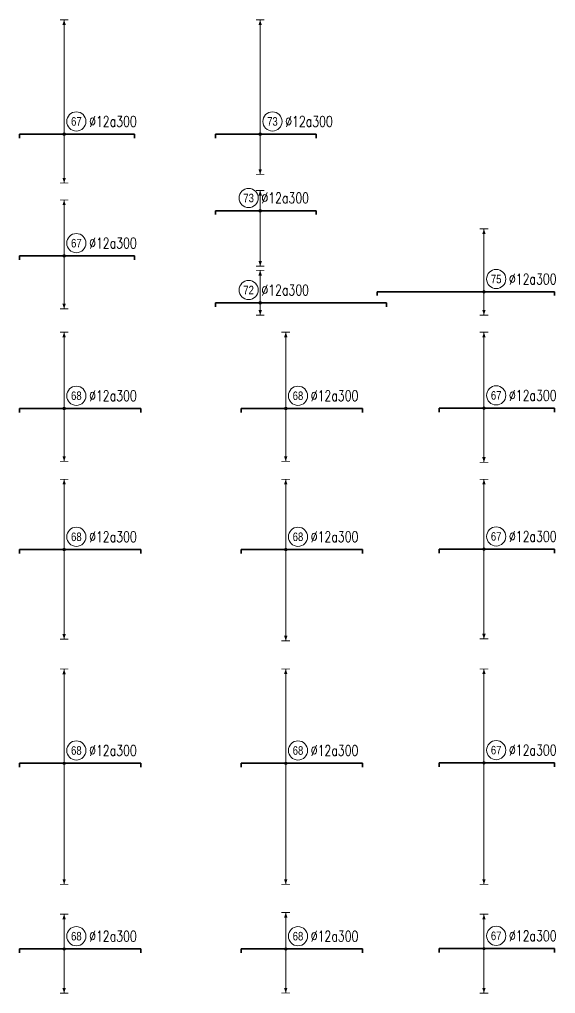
# Model space of a CAD drawing. Header units: millimetres. Extents: x -247377 to 927516, y -864259 to 155594.
# Drawn here: x 26919 to 52073, y -117820 to -72130 of the extents above; entities that cross this region are included whole.
import ezdxf
from ezdxf.enums import TextEntityAlignment as Align

# ---------------------------------------------------------------- set-up
doc = ezdxf.new("R2010")
doc.units = ezdxf.units.MM
doc.header["$MEASUREMENT"] = 0
for name, color, linetype, lineweight in [('NDC_S_DIM', 1, 'Continuous', 15), ('NDC_S_REBAR', 4, 'Continuous', 35), ('NDC_S_VN TEXT', 7, 'Continuous', 20)]:
    doc.layers.add(name, color=color, linetype=linetype, lineweight=lineweight)
doc.styles.add('ARIAL', font='arial.ttf', dxfattribs={"width": 0.8})
doc.styles.add('NDC_EN TXT', font='romans.shx', dxfattribs={"width": 0.8})

# ---------------------------------------------------------------- blocks, each defined once
blk = doc.blocks.new('*U185')
h = blk.add_hatch(color=6)
edge = h.paths.add_edge_path()
edge.add_arc((-5.03, 0), 0.3, 0, 360)
at = {"layer": 'NDC_S_DIM', "color": 8}
for q in [(-5.03, 26.81), (-5.03, -11.44)]:
    blk.add_line((-5.03, 0), q, dxfattribs=at)
for points in [[(-6.03, 26.81, 0.2, 0.2, 0), (-4.03, 26.81, 0, 0, 0)], [(-6.03, -11.44, 0.2, 0.2, 0), (-4.03, -11.44, 0, 0, 0)]]:
    blk.add_lwpolyline(points, format="xyseb", dxfattribs=at)
at = {"layer": 'NDC_S_DIM'}
blk.add_circle((-2.16, 3), 2.25, dxfattribs=at)
at = {"layer": 'NDC_S_DIM', "color": 6}
blk.add_circle((-5.03, 0), 0.3, dxfattribs=at)
at = {"layer": 'NDC_S_DIM', "color": 8}
for points in [[(-5.43, 25.61), (-5.03, 26.81), (-4.63, 25.61)], [(-5.43, -10.24), (-5.03, -11.44), (-4.63, -10.24)]]:
    blk.add_solid(points, dxfattribs=at)
at = {"layer": 'NDC_S_REBAR'}
for p, q in [((0, 0), (-15.51, 0)), ((-15.51, 0), (-15.51, -0.9)), ((0, 0), (11.49, 0)), ((11.49, 0), (11.49, -0.9)), ((-15.51, -0.9), (-15.51, -0.9)), ((11.49, -0.9), (11.49, -0.9))]:
    blk.add_line(p, q, dxfattribs=at)
at = {"layer": 'NDC_S_VN TEXT', "style": 'ARIAL', "width": 0.8}
blk.add_attdef('KHT', text='', height=2, dxfattribs=at).set_placement((-2.16, 3), align=Align.MIDDLE_CENTER)
at = {"layer": 'NDC_S_VN TEXT', "color": 3, "style": 'NDC_EN TXT', "width": 0.75}
blk.add_attdef('DKT', (0.84, 1.75), '', height=2.5, dxfattribs=at)
blk = doc.blocks.new('*U186')
h = blk.add_hatch(color=6)
edge = h.paths.add_edge_path()
edge.add_arc((-5.03, 0), 0.3, 0, 360)
at = {"layer": 'NDC_S_DIM', "color": 8}
for q in [(-5.03, 26.81), (-5.03, -9.4)]:
    blk.add_line((-5.03, 0), q, dxfattribs=at)
for points in [[(-6.03, 26.81, 0.2, 0.2, 0), (-4.03, 26.81, 0, 0, 0)], [(-6.03, -9.4, 0.2, 0.2, 0), (-4.03, -9.4, 0, 0, 0)]]:
    blk.add_lwpolyline(points, format="xyseb", dxfattribs=at)
at = {"layer": 'NDC_S_DIM'}
blk.add_circle((-2.16, 3), 2.25, dxfattribs=at)
at = {"layer": 'NDC_S_DIM', "color": 6}
blk.add_circle((-5.03, 0), 0.3, dxfattribs=at)
at = {"layer": 'NDC_S_DIM', "color": 8}
for points in [[(-5.43, 25.61), (-5.03, 26.81), (-4.63, 25.61)], [(-5.43, -8.2), (-5.03, -9.4), (-4.63, -8.2)]]:
    blk.add_solid(points, dxfattribs=at)
at = {"layer": 'NDC_S_REBAR'}
for p, q in [((0, 0), (-15.51, 0)), ((-15.51, 0), (-15.51, -0.9)), ((0, 0), (8.09, 0)), ((8.09, 0), (8.09, -0.9)), ((-15.51, -0.9), (-15.51, -0.9)), ((8.09, -0.9), (8.09, -0.9))]:
    blk.add_line(p, q, dxfattribs=at)
at = {"layer": 'NDC_S_VN TEXT', "style": 'ARIAL', "width": 0.8}
blk.add_attdef('KHT', text='', height=2, dxfattribs=at).set_placement((-2.16, 3), align=Align.MIDDLE_CENTER)
at = {"layer": 'NDC_S_VN TEXT', "color": 3, "style": 'NDC_EN TXT', "width": 0.75}
blk.add_attdef('DKT', (0.84, 1.75), '', height=2.5, dxfattribs=at)
blk = doc.blocks.new('*U189')
h = blk.add_hatch(color=6)
edge = h.paths.add_edge_path()
edge.add_arc((-5.03, 0), 0.3, 0, 360)
at = {"layer": 'NDC_S_DIM', "color": 8}
for q in [(-5.03, 13.11), (-5.03, -12.39)]:
    blk.add_line((-5.03, 0), q, dxfattribs=at)
for points in [[(-6.03, 13.11, 0.2, 0.2, 0), (-4.03, 13.11, 0, 0, 0)], [(-6.03, -12.39, 0.2, 0.2, 0), (-4.03, -12.39, 0, 0, 0)]]:
    blk.add_lwpolyline(points, format="xyseb", dxfattribs=at)
at = {"layer": 'NDC_S_DIM'}
blk.add_circle((-2.16, 3), 2.25, dxfattribs=at)
at = {"layer": 'NDC_S_DIM', "color": 6}
blk.add_circle((-5.03, 0), 0.3, dxfattribs=at)
at = {"layer": 'NDC_S_DIM', "color": 8}
for points in [[(-5.43, 11.91), (-5.03, 13.11), (-4.63, 11.91)], [(-5.43, -11.19), (-5.03, -12.39), (-4.63, -11.19)]]:
    blk.add_solid(points, dxfattribs=at)
at = {"layer": 'NDC_S_REBAR'}
for p, q in [((0, 0), (-15.51, 0)), ((-15.51, 0), (-15.51, -0.9)), ((0, 0), (11.49, 0)), ((11.49, 0), (11.49, -0.9)), ((-15.51, -0.9), (-15.51, -0.9)), ((11.49, -0.9), (11.49, -0.9))]:
    blk.add_line(p, q, dxfattribs=at)
at = {"layer": 'NDC_S_VN TEXT', "style": 'ARIAL', "width": 0.8}
blk.add_attdef('KHT', text='', height=2, dxfattribs=at).set_placement((-2.16, 3), align=Align.MIDDLE_CENTER)
at = {"layer": 'NDC_S_VN TEXT', "color": 3, "style": 'NDC_EN TXT', "width": 0.75}
blk.add_attdef('DKT', (0.84, 1.75), '', height=2.5, dxfattribs=at)
blk = doc.blocks.new('*U190')
h = blk.add_hatch(color=6)
edge = h.paths.add_edge_path()
edge.add_arc((-5.03, 0), 0.3, 0, 360)
at = {"layer": 'NDC_S_DIM', "color": 8}
for q in [(-5.03, 4.77), (-5.03, -12.98)]:
    blk.add_line((-5.03, 0), q, dxfattribs=at)
for points in [[(-6.03, 4.77, 0.2, 0.2, 0), (-4.03, 4.77, 0, 0, 0)], [(-6.03, -12.98, 0.2, 0.2, 0), (-4.03, -12.98, 0, 0, 0)]]:
    blk.add_lwpolyline(points, format="xyseb", dxfattribs=at)
at = {"layer": 'NDC_S_DIM'}
blk.add_circle((-7.74, 3), 2.25, dxfattribs=at)
at = {"layer": 'NDC_S_DIM', "color": 6}
blk.add_circle((-5.03, 0), 0.3, dxfattribs=at)
at = {"layer": 'NDC_S_DIM', "color": 8}
for points in [[(-5.43, 3.57), (-5.03, 4.77), (-4.63, 3.57)], [(-5.43, -11.78), (-5.03, -12.98), (-4.63, -11.78)]]:
    blk.add_solid(points, dxfattribs=at)
at = {"layer": 'NDC_S_REBAR'}
for p, q in [((0, 0), (-15.51, 0)), ((-15.51, 0), (-15.51, -0.9)), ((0, 0), (8.09, 0)), ((8.09, 0), (8.09, -0.9)), ((-15.51, -0.9), (-15.51, -0.9)), ((8.09, -0.9), (8.09, -0.9))]:
    blk.add_line(p, q, dxfattribs=at)
at = {"layer": 'NDC_S_VN TEXT', "style": 'ARIAL', "width": 0.8}
blk.add_attdef('KHT', text='', height=2, dxfattribs=at).set_placement((-7.74, 3), align=Align.MIDDLE_CENTER)
at = {"layer": 'NDC_S_VN TEXT', "color": 3, "style": 'NDC_EN TXT', "width": 0.75}
blk.add_attdef('DKT', (-4.74, 1.75), '', height=2.5, dxfattribs=at)
blk = doc.blocks.new('*U191')
h = blk.add_hatch(color=6)
edge = h.paths.add_edge_path()
edge.add_arc((-5.03, 0), 0.3, 0, 360)
at = {"layer": 'NDC_S_DIM', "color": 8}
for q in [(-5.03, 7.61), (-5.03, -2.89)]:
    blk.add_line((-5.03, 0), q, dxfattribs=at)
for points in [[(-6.03, 7.61, 0.2, 0.2, 0), (-4.03, 7.61, 0, 0, 0)], [(-6.03, -2.89, 0.2, 0.2, 0), (-4.03, -2.89, 0, 0, 0)]]:
    blk.add_lwpolyline(points, format="xyseb", dxfattribs=at)
at = {"layer": 'NDC_S_DIM'}
blk.add_circle((-7.74, 3), 2.25, dxfattribs=at)
at = {"layer": 'NDC_S_DIM', "color": 6}
blk.add_circle((-5.03, 0), 0.3, dxfattribs=at)
at = {"layer": 'NDC_S_DIM', "color": 8}
for points in [[(-5.43, 6.41), (-5.03, 7.61), (-4.63, 6.41)], [(-5.43, -1.69), (-5.03, -2.89), (-4.63, -1.69)]]:
    blk.add_solid(points, dxfattribs=at)
at = {"layer": 'NDC_S_REBAR'}
for p, q in [((0, 0), (-15.51, 0)), ((-15.51, 0), (-15.51, -0.9)), ((0, 0), (24.59, 0)), ((24.59, 0), (24.59, -0.9)), ((-15.51, -0.9), (-15.51, -0.9)), ((24.59, -0.9), (24.59, -0.9))]:
    blk.add_line(p, q, dxfattribs=at)
at = {"layer": 'NDC_S_VN TEXT', "style": 'ARIAL', "width": 0.8}
blk.add_attdef('KHT', text='', height=2, dxfattribs=at).set_placement((-7.74, 3), align=Align.MIDDLE_CENTER)
at = {"layer": 'NDC_S_VN TEXT', "color": 3, "style": 'NDC_EN TXT', "width": 0.75}
blk.add_attdef('DKT', (-4.74, 1.75), '', height=2.5, dxfattribs=at)
blk = doc.blocks.new('*U192')
h = blk.add_hatch(color=6)
edge = h.paths.add_edge_path()
edge.add_arc((-5.03, 0), 0.3, 0, 360)
at = {"layer": 'NDC_S_DIM', "color": 8}
for q in [(-5.03, 14.76), (-5.03, -5.47)]:
    blk.add_line((-5.03, 0), q, dxfattribs=at)
for points in [[(-6.03, 14.76, 0.2, 0.2, 0), (-4.03, 14.76, 0, 0, 0)], [(-6.03, -5.47, 0.2, 0.2, 0), (-4.03, -5.47, 0, 0, 0)]]:
    blk.add_lwpolyline(points, format="xyseb", dxfattribs=at)
at = {"layer": 'NDC_S_DIM'}
blk.add_circle((-2.16, 3), 2.25, dxfattribs=at)
at = {"layer": 'NDC_S_DIM', "color": 6}
blk.add_circle((-5.03, 0), 0.3, dxfattribs=at)
at = {"layer": 'NDC_S_DIM', "color": 8}
for points in [[(-5.43, 13.56), (-5.03, 14.76), (-4.63, 13.56)], [(-5.43, -4.27), (-5.03, -5.47), (-4.63, -4.27)]]:
    blk.add_solid(points, dxfattribs=at)
at = {"layer": 'NDC_S_REBAR'}
for p, q in [((0, 0), (-30.11, 0)), ((-30.11, 0), (-30.11, -0.9)), ((0, 0), (11.49, 0)), ((11.49, 0), (11.49, -0.9)), ((-30.11, -0.9), (-30.11, -0.9)), ((11.49, -0.9), (11.49, -0.9))]:
    blk.add_line(p, q, dxfattribs=at)
at = {"layer": 'NDC_S_VN TEXT', "style": 'ARIAL', "width": 0.8}
blk.add_attdef('KHT', text='', height=2, dxfattribs=at).set_placement((-2.16, 3), align=Align.MIDDLE_CENTER)
at = {"layer": 'NDC_S_VN TEXT', "color": 3, "style": 'NDC_EN TXT', "width": 0.75}
blk.add_attdef('DKT', (0.84, 1.75), '', height=2.5, dxfattribs=at)
blk = doc.blocks.new('*U796')
h = blk.add_hatch(color=6)
edge = h.paths.add_edge_path()
edge.add_arc((-5.03, 0), 0.3, 0, 360)
at = {"layer": 'NDC_S_DIM', "color": 8}
for q in [(-5.03, 17.9), (-5.03, -12.39)]:
    blk.add_line((-5.03, 0), q, dxfattribs=at)
for points in [[(-6.03, 17.9, 0.2, 0.2, 0), (-4.03, 17.9, 0, 0, 0)], [(-6.03, -12.39, 0.2, 0.2, 0), (-4.03, -12.39, 0, 0, 0)]]:
    blk.add_lwpolyline(points, format="xyseb", dxfattribs=at)
at = {"layer": 'NDC_S_DIM'}
blk.add_circle((-2.16, 3), 2.25, dxfattribs=at)
at = {"layer": 'NDC_S_DIM', "color": 6}
blk.add_circle((-5.03, 0), 0.3, dxfattribs=at)
at = {"layer": 'NDC_S_DIM', "color": 8}
for points in [[(-5.43, 16.7), (-5.03, 17.9), (-4.63, 16.7)], [(-5.43, -11.19), (-5.03, -12.39), (-4.63, -11.19)]]:
    blk.add_solid(points, dxfattribs=at)
at = {"layer": 'NDC_S_REBAR'}
for p, q in [((0, 0), (-15.51, 0)), ((-15.51, 0), (-15.51, -0.9)), ((0, 0), (12.99, 0)), ((12.99, 0), (12.99, -0.9)), ((-15.51, -0.9), (-15.51, -0.9)), ((12.99, -0.9), (12.99, -0.9))]:
    blk.add_line(p, q, dxfattribs=at)
at = {"layer": 'NDC_S_VN TEXT', "style": 'ARIAL', "width": 0.8}
blk.add_attdef('KHT', text='', height=2, dxfattribs=at).set_placement((-2.16, 3), align=Align.MIDDLE_CENTER)
at = {"layer": 'NDC_S_VN TEXT', "color": 3, "style": 'NDC_EN TXT', "width": 0.75}
blk.add_attdef('DKT', (0.84, 1.75), '', height=2.5, dxfattribs=at)
blk = doc.blocks.new('*U202')
h = blk.add_hatch(color=6)
edge = h.paths.add_edge_path()
edge.add_arc((-5.03, 0), 0.3, 0, 360)
at = {"layer": 'NDC_S_DIM', "color": 8}
for q in [(-5.03, 17.91), (-5.03, -12.39)]:
    blk.add_line((-5.03, 0), q, dxfattribs=at)
for points in [[(-6.03, 17.91, 0.2, 0.2, 0), (-4.03, 17.91, 0, 0, 0)], [(-6.03, -12.39, 0.2, 0.2, 0), (-4.03, -12.39, 0, 0, 0)]]:
    blk.add_lwpolyline(points, format="xyseb", dxfattribs=at)
at = {"layer": 'NDC_S_DIM'}
blk.add_circle((-2.16, 3), 2.25, dxfattribs=at)
at = {"layer": 'NDC_S_DIM', "color": 6}
blk.add_circle((-5.03, 0), 0.3, dxfattribs=at)
at = {"layer": 'NDC_S_DIM', "color": 8}
for points in [[(-5.43, 16.71), (-5.03, 17.91), (-4.63, 16.71)], [(-5.43, -11.19), (-5.03, -12.39), (-4.63, -11.19)]]:
    blk.add_solid(points, dxfattribs=at)
at = {"layer": 'NDC_S_REBAR'}
for p, q in [((0, 0), (-15.51, 0)), ((-15.51, 0), (-15.51, -0.9)), ((0, 0), (12.99, 0)), ((12.99, 0), (12.99, -0.9)), ((-15.51, -0.9), (-15.51, -0.9)), ((12.99, -0.9), (12.99, -0.9))]:
    blk.add_line(p, q, dxfattribs=at)
at = {"layer": 'NDC_S_VN TEXT', "style": 'ARIAL', "width": 0.8}
blk.add_attdef('KHT', text='', height=2, dxfattribs=at).set_placement((-2.16, 3), align=Align.MIDDLE_CENTER)
at = {"layer": 'NDC_S_VN TEXT', "color": 3, "style": 'NDC_EN TXT', "width": 0.75}
blk.add_attdef('DKT', (0.84, 1.75), '', height=2.5, dxfattribs=at)
blk = doc.blocks.new('*U203')
h = blk.add_hatch(color=6)
edge = h.paths.add_edge_path()
edge.add_arc((-5.03, 0), 0.3, 0, 360)
at = {"layer": 'NDC_S_DIM', "color": 8}
for q in [(-5.03, 17.81), (-5.03, -12.69)]:
    blk.add_line((-5.03, 0), q, dxfattribs=at)
for points in [[(-6.03, 17.81, 0.2, 0.2, 0), (-4.03, 17.81, 0, 0, 0)], [(-6.03, -12.69, 0.2, 0.2, 0), (-4.03, -12.69, 0, 0, 0)]]:
    blk.add_lwpolyline(points, format="xyseb", dxfattribs=at)
at = {"layer": 'NDC_S_DIM'}
blk.add_circle((-2.16, 3), 2.25, dxfattribs=at)
at = {"layer": 'NDC_S_DIM', "color": 6}
blk.add_circle((-5.03, 0), 0.3, dxfattribs=at)
at = {"layer": 'NDC_S_DIM', "color": 8}
for points in [[(-5.43, 16.61), (-5.03, 17.81), (-4.63, 16.61)], [(-5.43, -11.49), (-5.03, -12.69), (-4.63, -11.49)]]:
    blk.add_solid(points, dxfattribs=at)
at = {"layer": 'NDC_S_REBAR'}
for p, q in [((0, 0), (-15.51, 0)), ((-15.51, 0), (-15.51, -0.9)), ((0, 0), (11.49, 0)), ((11.49, 0), (11.49, -0.9)), ((-15.51, -0.9), (-15.51, -0.9)), ((11.49, -0.9), (11.49, -0.9))]:
    blk.add_line(p, q, dxfattribs=at)
at = {"layer": 'NDC_S_VN TEXT', "style": 'ARIAL', "width": 0.8}
blk.add_attdef('KHT', text='', height=2, dxfattribs=at).set_placement((-2.16, 3), align=Align.MIDDLE_CENTER)
at = {"layer": 'NDC_S_VN TEXT', "color": 3, "style": 'NDC_EN TXT', "width": 0.75}
blk.add_attdef('DKT', (0.84, 1.75), '', height=2.5, dxfattribs=at)
blk = doc.blocks.new('*U213')
h = blk.add_hatch(color=6)
edge = h.paths.add_edge_path()
edge.add_arc((-5.03, 0), 0.3, 0, 360)
at = {"layer": 'NDC_S_DIM', "color": 8}
for q in [(-5.03, 16.48), (-5.03, -21.02)]:
    blk.add_line((-5.03, 0), q, dxfattribs=at)
for points in [[(-6.03, 16.48, 0.2, 0.2, 0), (-4.03, 16.48, 0, 0, 0)], [(-6.03, -21.02, 0.2, 0.2, 0), (-4.03, -21.02, 0, 0, 0)]]:
    blk.add_lwpolyline(points, format="xyseb", dxfattribs=at)
at = {"layer": 'NDC_S_DIM'}
blk.add_circle((-2.16, 3), 2.25, dxfattribs=at)
at = {"layer": 'NDC_S_DIM', "color": 6}
blk.add_circle((-5.03, 0), 0.3, dxfattribs=at)
at = {"layer": 'NDC_S_DIM', "color": 8}
for points in [[(-5.43, 15.28), (-5.03, 16.48), (-4.63, 15.28)], [(-5.43, -19.82), (-5.03, -21.02), (-4.63, -19.82)]]:
    blk.add_solid(points, dxfattribs=at)
at = {"layer": 'NDC_S_REBAR'}
for p, q in [((0, 0), (-15.51, 0)), ((-15.51, 0), (-15.51, -0.9)), ((0, 0), (12.99, 0)), ((12.99, 0), (12.99, -0.9)), ((-15.51, -0.9), (-15.51, -0.9)), ((12.99, -0.9), (12.99, -0.9))]:
    blk.add_line(p, q, dxfattribs=at)
at = {"layer": 'NDC_S_VN TEXT', "style": 'ARIAL', "width": 0.8}
blk.add_attdef('KHT', text='', height=2, dxfattribs=at).set_placement((-2.16, 3), align=Align.MIDDLE_CENTER)
at = {"layer": 'NDC_S_VN TEXT', "color": 3, "style": 'NDC_EN TXT', "width": 0.75}
blk.add_attdef('DKT', (0.84, 1.75), '', height=2.5, dxfattribs=at)
blk = doc.blocks.new('*U214')
h = blk.add_hatch(color=6)
edge = h.paths.add_edge_path()
edge.add_arc((-5.03, 0), 0.3, 0, 360)
at = {"layer": 'NDC_S_DIM', "color": 8}
for q in [(-5.03, 16.49), (-5.03, -21.41)]:
    blk.add_line((-5.03, 0), q, dxfattribs=at)
for points in [[(-6.03, 16.49, 0.2, 0.2, 0), (-4.03, 16.49, 0, 0, 0)], [(-6.03, -21.41, 0.2, 0.2, 0), (-4.03, -21.41, 0, 0, 0)]]:
    blk.add_lwpolyline(points, format="xyseb", dxfattribs=at)
at = {"layer": 'NDC_S_DIM'}
blk.add_circle((-2.16, 3), 2.25, dxfattribs=at)
at = {"layer": 'NDC_S_DIM', "color": 6}
blk.add_circle((-5.03, 0), 0.3, dxfattribs=at)
at = {"layer": 'NDC_S_DIM', "color": 8}
for points in [[(-5.43, 15.29), (-5.03, 16.49), (-4.63, 15.29)], [(-5.43, -20.21), (-5.03, -21.41), (-4.63, -20.21)]]:
    blk.add_solid(points, dxfattribs=at)
at = {"layer": 'NDC_S_REBAR'}
for p, q in [((0, 0), (-15.51, 0)), ((-15.51, 0), (-15.51, -0.9)), ((0, 0), (12.99, 0)), ((12.99, 0), (12.99, -0.9)), ((-15.51, -0.9), (-15.51, -0.9)), ((12.99, -0.9), (12.99, -0.9))]:
    blk.add_line(p, q, dxfattribs=at)
at = {"layer": 'NDC_S_VN TEXT', "style": 'ARIAL', "width": 0.8}
blk.add_attdef('KHT', text='', height=2, dxfattribs=at).set_placement((-2.16, 3), align=Align.MIDDLE_CENTER)
at = {"layer": 'NDC_S_VN TEXT', "color": 3, "style": 'NDC_EN TXT', "width": 0.75}
blk.add_attdef('DKT', (0.84, 1.75), '', height=2.5, dxfattribs=at)
blk = doc.blocks.new('*U215')
h = blk.add_hatch(color=6)
edge = h.paths.add_edge_path()
edge.add_arc((-5.03, 0), 0.3, 0, 360)
at = {"layer": 'NDC_S_DIM', "color": 8}
for q in [(-5.03, 16.4), (-5.03, -21.02)]:
    blk.add_line((-5.03, 0), q, dxfattribs=at)
for points in [[(-6.03, 16.4, 0.2, 0.2, 0), (-4.03, 16.4, 0, 0, 0)], [(-6.03, -21.02, 0.2, 0.2, 0), (-4.03, -21.02, 0, 0, 0)]]:
    blk.add_lwpolyline(points, format="xyseb", dxfattribs=at)
at = {"layer": 'NDC_S_DIM'}
blk.add_circle((-2.16, 3), 2.25, dxfattribs=at)
at = {"layer": 'NDC_S_DIM', "color": 6}
blk.add_circle((-5.03, 0), 0.3, dxfattribs=at)
at = {"layer": 'NDC_S_DIM', "color": 8}
for points in [[(-5.43, 15.2), (-5.03, 16.4), (-4.63, 15.2)], [(-5.43, -19.82), (-5.03, -21.02), (-4.63, -19.82)]]:
    blk.add_solid(points, dxfattribs=at)
at = {"layer": 'NDC_S_REBAR'}
for p, q in [((0, 0), (-15.51, 0)), ((-15.51, 0), (-15.51, -0.9)), ((0, 0), (11.49, 0)), ((11.49, 0), (11.49, -0.9)), ((-15.51, -0.9), (-15.51, -0.9)), ((11.49, -0.9), (11.49, -0.9))]:
    blk.add_line(p, q, dxfattribs=at)
at = {"layer": 'NDC_S_VN TEXT', "style": 'ARIAL', "width": 0.8}
blk.add_attdef('KHT', text='', height=2, dxfattribs=at).set_placement((-2.16, 3), align=Align.MIDDLE_CENTER)
at = {"layer": 'NDC_S_VN TEXT', "color": 3, "style": 'NDC_EN TXT', "width": 0.75}
blk.add_attdef('DKT', (0.84, 1.75), '', height=2.5, dxfattribs=at)
blk = doc.blocks.new('*U222')
h = blk.add_hatch(color=6)
edge = h.paths.add_edge_path()
edge.add_arc((-5.03, 0), 0.3, 0, 360)
at = {"layer": 'NDC_S_DIM', "color": 8}
for q in [(-5.03, 22.1), (-5.03, -28.4)]:
    blk.add_line((-5.03, 0), q, dxfattribs=at)
for points in [[(-6.03, 22.1, 0.2, 0.2, 0), (-4.03, 22.1, 0, 0, 0)], [(-6.03, -28.4, 0.2, 0.2, 0), (-4.03, -28.4, 0, 0, 0)]]:
    blk.add_lwpolyline(points, format="xyseb", dxfattribs=at)
at = {"layer": 'NDC_S_DIM'}
blk.add_circle((-2.16, 3), 2.25, dxfattribs=at)
at = {"layer": 'NDC_S_DIM', "color": 6}
blk.add_circle((-5.03, 0), 0.3, dxfattribs=at)
at = {"layer": 'NDC_S_DIM', "color": 8}
for points in [[(-5.43, 20.9), (-5.03, 22.1), (-4.63, 20.9)], [(-5.43, -27.2), (-5.03, -28.4), (-4.63, -27.2)]]:
    blk.add_solid(points, dxfattribs=at)
at = {"layer": 'NDC_S_REBAR'}
for p, q in [((0, 0), (-15.51, 0)), ((-15.51, 0), (-15.51, -0.9)), ((0, 0), (12.99, 0)), ((12.99, 0), (12.99, -0.9)), ((-15.51, -0.9), (-15.51, -0.9)), ((12.99, -0.9), (12.99, -0.9))]:
    blk.add_line(p, q, dxfattribs=at)
at = {"layer": 'NDC_S_VN TEXT', "style": 'ARIAL', "width": 0.8}
blk.add_attdef('KHT', text='', height=2, dxfattribs=at).set_placement((-2.16, 3), align=Align.MIDDLE_CENTER)
at = {"layer": 'NDC_S_VN TEXT', "color": 3, "style": 'NDC_EN TXT', "width": 0.75}
blk.add_attdef('DKT', (0.84, 1.75), '', height=2.5, dxfattribs=at)
blk = doc.blocks.new('*U223')
h = blk.add_hatch(color=6)
edge = h.paths.add_edge_path()
edge.add_arc((-5.03, 0), 0.3, 0, 360)
at = {"layer": 'NDC_S_DIM', "color": 8}
for q in [(-5.03, 22.12), (-5.03, -28.38)]:
    blk.add_line((-5.03, 0), q, dxfattribs=at)
for points in [[(-6.03, 22.12, 0.2, 0.2, 0), (-4.03, 22.12, 0, 0, 0)], [(-6.03, -28.38, 0.2, 0.2, 0), (-4.03, -28.38, 0, 0, 0)]]:
    blk.add_lwpolyline(points, format="xyseb", dxfattribs=at)
at = {"layer": 'NDC_S_DIM'}
blk.add_circle((-2.16, 3), 2.25, dxfattribs=at)
at = {"layer": 'NDC_S_DIM', "color": 6}
blk.add_circle((-5.03, 0), 0.3, dxfattribs=at)
at = {"layer": 'NDC_S_DIM', "color": 8}
for points in [[(-5.43, 20.92), (-5.03, 22.12), (-4.63, 20.92)], [(-5.43, -27.18), (-5.03, -28.38), (-4.63, -27.18)]]:
    blk.add_solid(points, dxfattribs=at)
at = {"layer": 'NDC_S_REBAR'}
for p, q in [((0, 0), (-15.51, 0)), ((-15.51, 0), (-15.51, -0.9)), ((0, 0), (12.99, 0)), ((12.99, 0), (12.99, -0.9)), ((-15.51, -0.9), (-15.51, -0.9)), ((12.99, -0.9), (12.99, -0.9))]:
    blk.add_line(p, q, dxfattribs=at)
at = {"layer": 'NDC_S_VN TEXT', "style": 'ARIAL', "width": 0.8}
blk.add_attdef('KHT', text='', height=2, dxfattribs=at).set_placement((-2.16, 3), align=Align.MIDDLE_CENTER)
at = {"layer": 'NDC_S_VN TEXT', "color": 3, "style": 'NDC_EN TXT', "width": 0.75}
blk.add_attdef('DKT', (0.84, 1.75), '', height=2.5, dxfattribs=at)
blk = doc.blocks.new('*U224')
h = blk.add_hatch(color=6)
edge = h.paths.add_edge_path()
edge.add_arc((-5.03, 0), 0.3, 0, 360)
at = {"layer": 'NDC_S_DIM', "color": 8}
for q in [(-5.03, 22.02), (-5.03, -28.48)]:
    blk.add_line((-5.03, 0), q, dxfattribs=at)
for points in [[(-6.03, 22.02, 0.2, 0.2, 0), (-4.03, 22.02, 0, 0, 0)], [(-6.03, -28.48, 0.2, 0.2, 0), (-4.03, -28.48, 0, 0, 0)]]:
    blk.add_lwpolyline(points, format="xyseb", dxfattribs=at)
at = {"layer": 'NDC_S_DIM'}
blk.add_circle((-2.16, 3), 2.25, dxfattribs=at)
at = {"layer": 'NDC_S_DIM', "color": 6}
blk.add_circle((-5.03, 0), 0.3, dxfattribs=at)
at = {"layer": 'NDC_S_DIM', "color": 8}
for points in [[(-5.43, 20.82), (-5.03, 22.02), (-4.63, 20.82)], [(-5.43, -27.28), (-5.03, -28.48), (-4.63, -27.28)]]:
    blk.add_solid(points, dxfattribs=at)
at = {"layer": 'NDC_S_REBAR'}
for p, q in [((0, 0), (-15.51, 0)), ((-15.51, 0), (-15.51, -0.9)), ((0, 0), (11.49, 0)), ((11.49, 0), (11.49, -0.9)), ((-15.51, -0.9), (-15.51, -0.9)), ((11.49, -0.9), (11.49, -0.9))]:
    blk.add_line(p, q, dxfattribs=at)
at = {"layer": 'NDC_S_VN TEXT', "style": 'ARIAL', "width": 0.8}
blk.add_attdef('KHT', text='', height=2, dxfattribs=at).set_placement((-2.16, 3), align=Align.MIDDLE_CENTER)
at = {"layer": 'NDC_S_VN TEXT', "color": 3, "style": 'NDC_EN TXT', "width": 0.75}
blk.add_attdef('DKT', (0.84, 1.75), '', height=2.5, dxfattribs=at)
blk = doc.blocks.new('*U239')
h = blk.add_hatch(color=6)
edge = h.paths.add_edge_path()
edge.add_arc((-5.03, 0), 0.3, 0, 360)
at = {"layer": 'NDC_S_DIM', "color": 8}
for q in [(-5.03, 8.15), (-5.03, -10.35)]:
    blk.add_line((-5.03, 0), q, dxfattribs=at)
for points in [[(-6.03, 8.15, 0.2, 0.2, 0), (-4.03, 8.15, 0, 0, 0)], [(-6.03, -10.35, 0.2, 0.2, 0), (-4.03, -10.35, 0, 0, 0)]]:
    blk.add_lwpolyline(points, format="xyseb", dxfattribs=at)
at = {"layer": 'NDC_S_DIM'}
blk.add_circle((-2.16, 3), 2.25, dxfattribs=at)
at = {"layer": 'NDC_S_DIM', "color": 6}
blk.add_circle((-5.03, 0), 0.3, dxfattribs=at)
at = {"layer": 'NDC_S_DIM', "color": 8}
for points in [[(-5.43, 6.95), (-5.03, 8.15), (-4.63, 6.95)], [(-5.43, -9.15), (-5.03, -10.35), (-4.63, -9.15)]]:
    blk.add_solid(points, dxfattribs=at)
at = {"layer": 'NDC_S_REBAR'}
for p, q in [((0, 0), (-15.51, 0)), ((-15.51, 0), (-15.51, -0.9)), ((0, 0), (12.99, 0)), ((12.99, 0), (12.99, -0.9)), ((-15.51, -0.9), (-15.51, -0.9)), ((12.99, -0.9), (12.99, -0.9))]:
    blk.add_line(p, q, dxfattribs=at)
at = {"layer": 'NDC_S_VN TEXT', "style": 'ARIAL', "width": 0.8}
blk.add_attdef('KHT', text='', height=2, dxfattribs=at).set_placement((-2.16, 3), align=Align.MIDDLE_CENTER)
at = {"layer": 'NDC_S_VN TEXT', "color": 3, "style": 'NDC_EN TXT', "width": 0.75}
blk.add_attdef('DKT', (0.84, 1.75), '', height=2.5, dxfattribs=at)
blk = doc.blocks.new('*U240')
h = blk.add_hatch(color=6)
edge = h.paths.add_edge_path()
edge.add_arc((-5.03, 0), 0.3, 0, 360)
at = {"layer": 'NDC_S_DIM', "color": 8}
for q in [(-5.03, 8.56), (-5.03, -10.33)]:
    blk.add_line((-5.03, 0), q, dxfattribs=at)
for points in [[(-6.03, 8.56, 0.2, 0.2, 0), (-4.03, 8.56, 0, 0, 0)], [(-6.03, -10.33, 0.2, 0.2, 0), (-4.03, -10.33, 0, 0, 0)]]:
    blk.add_lwpolyline(points, format="xyseb", dxfattribs=at)
at = {"layer": 'NDC_S_DIM'}
blk.add_circle((-2.16, 3), 2.25, dxfattribs=at)
at = {"layer": 'NDC_S_DIM', "color": 6}
blk.add_circle((-5.03, 0), 0.3, dxfattribs=at)
at = {"layer": 'NDC_S_DIM', "color": 8}
for points in [[(-5.43, 7.36), (-5.03, 8.56), (-4.63, 7.36)], [(-5.43, -9.13), (-5.03, -10.33), (-4.63, -9.13)]]:
    blk.add_solid(points, dxfattribs=at)
at = {"layer": 'NDC_S_REBAR'}
for p, q in [((0, 0), (-15.51, 0)), ((-15.51, 0), (-15.51, -0.9)), ((0, 0), (12.99, 0)), ((12.99, 0), (12.99, -0.9)), ((-15.51, -0.9), (-15.51, -0.9)), ((12.99, -0.9), (12.99, -0.9))]:
    blk.add_line(p, q, dxfattribs=at)
at = {"layer": 'NDC_S_VN TEXT', "style": 'ARIAL', "width": 0.8}
blk.add_attdef('KHT', text='', height=2, dxfattribs=at).set_placement((-2.16, 3), align=Align.MIDDLE_CENTER)
at = {"layer": 'NDC_S_VN TEXT', "color": 3, "style": 'NDC_EN TXT', "width": 0.75}
blk.add_attdef('DKT', (0.84, 1.75), '', height=2.5, dxfattribs=at)
blk = doc.blocks.new('*U241')
h = blk.add_hatch(color=6)
edge = h.paths.add_edge_path()
edge.add_arc((-5.03, 0), 0.3, 0, 360)
at = {"layer": 'NDC_S_DIM', "color": 8}
for q in [(-5.03, 8.07), (-5.03, -10.43)]:
    blk.add_line((-5.03, 0), q, dxfattribs=at)
for points in [[(-6.03, 8.07, 0.2, 0.2, 0), (-4.03, 8.07, 0, 0, 0)], [(-6.03, -10.43, 0.2, 0.2, 0), (-4.03, -10.43, 0, 0, 0)]]:
    blk.add_lwpolyline(points, format="xyseb", dxfattribs=at)
at = {"layer": 'NDC_S_DIM'}
blk.add_circle((-2.16, 3), 2.25, dxfattribs=at)
at = {"layer": 'NDC_S_DIM', "color": 6}
blk.add_circle((-5.03, 0), 0.3, dxfattribs=at)
at = {"layer": 'NDC_S_DIM', "color": 8}
for points in [[(-5.43, 6.87), (-5.03, 8.07), (-4.63, 6.87)], [(-5.43, -9.23), (-5.03, -10.43), (-4.63, -9.23)]]:
    blk.add_solid(points, dxfattribs=at)
at = {"layer": 'NDC_S_REBAR'}
for p, q in [((0, 0), (-15.51, 0)), ((-15.51, 0), (-15.51, -0.9)), ((0, 0), (11.49, 0)), ((11.49, 0), (11.49, -0.9)), ((-15.51, -0.9), (-15.51, -0.9)), ((11.49, -0.9), (11.49, -0.9))]:
    blk.add_line(p, q, dxfattribs=at)
at = {"layer": 'NDC_S_VN TEXT', "style": 'ARIAL', "width": 0.8}
blk.add_attdef('KHT', text='', height=2, dxfattribs=at).set_placement((-2.16, 3), align=Align.MIDDLE_CENTER)
at = {"layer": 'NDC_S_VN TEXT', "color": 3, "style": 'NDC_EN TXT', "width": 0.75}
blk.add_attdef('DKT', (0.84, 1.75), '', height=2.5, dxfattribs=at)

msp = doc.modelspace()

# ---------------------------------------------------------------- block references
at = {"xscale": 200, "yscale": 200, "zscale": 200}
for name, p, values in [('*U185', (30020.2, -77512.2), {'KHT': '67', 'DKT': '%%c12a300'}), ('*U186', (39220.2, -77512.2), {'KHT': '73', 'DKT': '%%c12a300'}), ('*U190', (39220.2, -81103.3), {'KHT': '73', 'DKT': '%%c12a300'}), ('*U189', (30020.2, -83221.9), {'KHT': '67', 'DKT': '%%c12a300'}), ('*U192', (49720.2, -84904.5), {'KHT': '75', 'DKT': '%%c12a300'}), ('*U191', (39220.2, -85421.5), {'KHT': '72', 'DKT': '%%c12a300'}), ('*U796', (30020.2, -90379.5), {'KHT': '68', 'DKT': '%%c12a300'}), ('*U202', (40420.2, -90379.5), {'KHT': '68', 'DKT': '%%c12a300'}), ('*U203', (49720.2, -90362.7), {'KHT': '67', 'DKT': '%%c12a300'}), ('*U213', (30020.2, -96995.9), {'KHT': '68', 'DKT': '%%c12a300'}), ('*U214', (40420.2, -96995.9), {'KHT': '68', 'DKT': '%%c12a300'}), ('*U215', (49720.2, -96979.1), {'KHT': '67', 'DKT': '%%c12a300'}), ('*U222', (30020.2, -107020.2), {'KHT': '68', 'DKT': '%%c12a300'}), ('*U223', (40420.2, -107020.2), {'KHT': '68', 'DKT': '%%c12a300'}), ('*U224', (49720.2, -107003.4), {'KHT': '67', 'DKT': '%%c12a300'}), ('*U239', (30020.2, -115730.6), {'KHT': '68', 'DKT': '%%c12a300'}), ('*U240', (40420.2, -115730.6), {'KHT': '68', 'DKT': '%%c12a300'}), ('*U241', (49720.2, -115713.8), {'KHT': '67', 'DKT': '%%c12a300'})]:
    msp.add_blockref(name, p, dxfattribs=at).add_auto_attribs(values)

doc.saveas('drawing.dxf')
